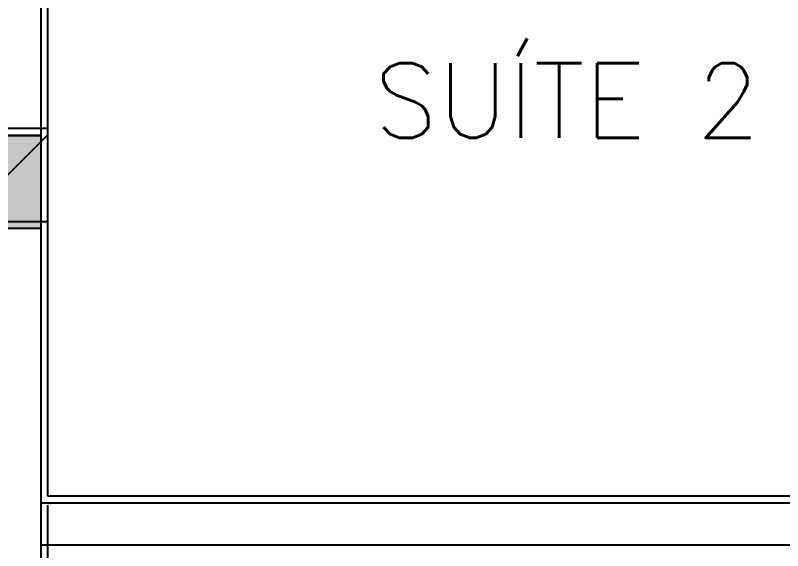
# Model space of a CAD drawing. Header units: millimetres. Extents: x 188.6 to 263.2, y 40.1 to 120.1.
# Drawn here: x 218.013 to 219.663, y 72.022 to 73.173 of the extents above; entities that cross this region are included whole.
import ezdxf

# ---------------------------------------------------------------- set-up
doc = ezdxf.new("R2010")
doc.units = ezdxf.units.MM
doc.linetypes.add('HIDDEN2', pattern=[0.1875, 0.125, -0.0625])
for name, color, linetype in [('ARQ', 8, 'Continuous'), ('ARQ-TXT', 8, 'Continuous'), ('ESTR-PILARES', 11, 'Continuous'), ('ESTR-VIGAS', 11, 'HIDDEN2'), ('ESTRUTURA', 7, 'Continuous')]:
    doc.layers.add(name, color=color, linetype=linetype)
doc.styles.add('60-75', font='romans.shx', dxfattribs={"height": 0.12})

# ---------------------------------------------------------------- blocks, each defined once
blk = doc.blocks.new('ESTR-TP-29.09.2016')
at = {"layer": 'ARQ', "linetype": 'Continuous'}
blk.add_line((12.127, 13.2152), (12.13, 13.2182), dxfattribs=at)
at = {"layer": 'ESTR-PILARES'}
blk.add_line((11.9432, 13.2152), (12.13, 13.402), dxfattribs=at)
blk.add_lwpolyline([(9.96, 13.2152), (12.13, 13.2152), (12.13, 13.4152), (9.96, 13.4152), (9.96, 13.2152)], dxfattribs=at)
at = {"layer": 'ESTR-VIGAS'}
blk.add_lwpolyline([(12.13, 11.3552), (12.13, 13.2152)], dxfattribs=at)

msp = doc.modelspace()

# ---------------------------------------------------------------- hatches: boundary and pattern name
at = {"layer": 'ARQ'}
h = msp.add_hatch(color=256, dxfattribs=at)
h.dxf.hatch_style = 1
h.paths.add_polyline_path([(215.8978, 72.9146), (218.0682, 72.9147), (218.0682, 72.7147), (215.8979, 72.7146)])
h.paths.add_polyline_path([(215.9679, 70.8546), (218.0682, 70.8546), (218.0682, 70.6546), (215.9679, 70.6546)])
h = msp.add_hatch(color=256, dxfattribs=at)
h.dxf.hatch_style = 1
h.paths.add_polyline_path([(215.8978, 72.9146), (218.0682, 72.9147), (218.0682, 72.7147), (215.8979, 72.7146)])
h.paths.add_polyline_path([(215.9679, 70.8546), (218.0682, 70.8546), (218.0682, 70.6546), (215.9679, 70.6546)])

# ---------------------------------------------------------------- linework, layer by layer
for p, q in [((218.0682, 75.6946), (218.0682, 72.1246)), ((218.0682, 75.6946), (218.0682, 72.1246)), ((218.0832, 72.1396), (218.0832, 75.6796)), ((218.0832, 72.1396), (218.0832, 75.6796)), ((218.0682, 72.9147), (215.8032, 72.9147)), ((218.0682, 72.9147), (215.8032, 72.9147)), ((218.0682, 72.8147), (218.0682, 70.6546)), ((218.0682, 72.8147), (218.0682, 70.6546)), ((219.9632, 72.1396), (218.0832, 72.1396)), ((219.9632, 72.1396), (218.0832, 72.1396)), ((218.0682, 72.1246), (219.9382, 72.1246)), ((218.0682, 72.1246), (219.9382, 72.1246)), ((218.0682, 72.0346), (219.9382, 72.0346)), ((218.0682, 72.0346), (219.9382, 72.0346))]:
    msp.add_line(p, q, dxfattribs=at)
msp.add_lwpolyline([(215.8978, 72.9146), (218.0682, 72.9147), (218.0682, 72.7147), (215.8978, 72.7146)], close=True, dxfattribs=at)
msp.add_lwpolyline([(215.8978, 72.9146), (218.0682, 72.9147), (218.0682, 72.7147), (215.8978, 72.7146)], close=True, dxfattribs=at)

# ---------------------------------------------------------------- block references
at = {"layer": 'ESTRUTURA'}
msp.add_blockref('ESTR-TP-29.09.2016', (205.9531, 59.5144), dxfattribs=at)

# ---------------------------------------------------------------- texts
at = {"layer": 'ARQ-TXT', "style": '60-75'}
msp.add_text('SUÍTE 2', height=0.16, dxfattribs=at).set_placement((218.7846, 72.9101))

doc.saveas('drawing.dxf')
